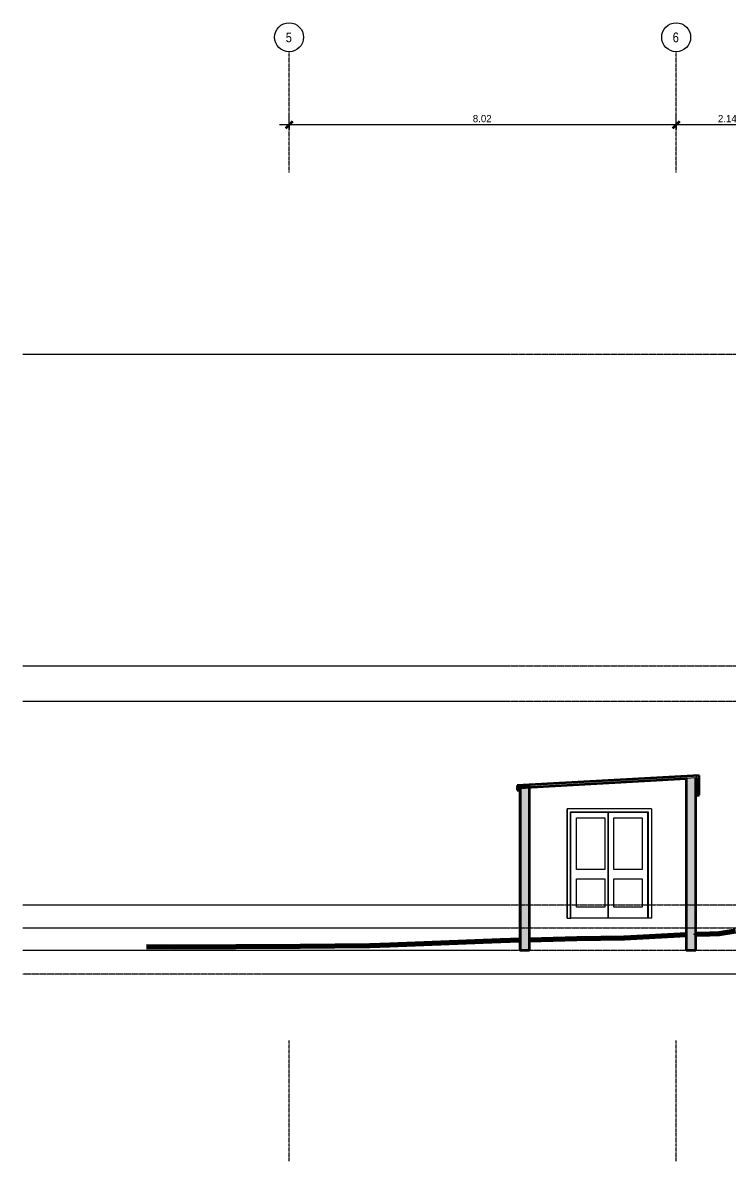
# Model space of a CAD drawing. Header units: centimetres. Extents: x 710 to 12582, y -437 to 1921.
# Drawn here: x 7921 to 9380, y -437 to 1921 of the extents above; entities that cross this region are included whole.
import ezdxf

# ---------------------------------------------------------------- set-up
doc = ezdxf.new("R2010")
doc.units = ezdxf.units.CM
doc.linetypes.add('Centre', pattern=[3.175, 0.635, -0.475, 1.59, -0.475])
doc.linetypes.add('Grid Line', pattern=[2.2225, 1.27, -0.3175, 0.3175, -0.3175])
for name, color, linetype, lineweight in [('A-ANNO-DIMS', 7, 'Continuous', 9), ('A-ANNO-DIMS-100', 7, 'Continuous', 9), ('A-DOOR', 7, 'Continuous', 9), ('A-DOOR-FRAM', 7, 'Continuous', 9), ('A-FLOR-LEVL', 7, 'Continuous', 9), ('A-ROOF', 7, 'Continuous', 9), ('A-ROOF-PATT', 7, 'Continuous', 35), ('A-WALL', 7, 'Continuous', 9), ('A-WALL-PATT', 7, 'Continuous', 35), ('C-TOPO', 7, 'Continuous', 9), ('S-GRID', 7, 'Continuous', 9), ('S-GRID-IDEN', 7, 'Continuous', 9)]:
    doc.layers.add(name, color=color, linetype=linetype, lineweight=lineweight)
doc.styles.add('Century Gothic_1', font='GOTHIC.TTF', dxfattribs={"height": 15})
doc.styles.add('Saira Condensed', font='SairaCondensed-Regular.ttf', dxfattribs={"height": 20})
doc.dimstyles.new('FCA_N_Cotas_E100', dxfattribs={"dimscale": 30.48, "dimtxt": 15.662524, "dimasz": 0.492126, "dimexe": 0.656168, "dimexo": 0.656168, "dimgap": 0.032808, "dimtad": 1, "dimlfac": 0.01, "dimrnd": 0.01, "dimzin": 0, "dimdsep": 46, "dimtxsty": 'Century Gothic_1', "dimblk1": 'OBLIQUE', "dimblk2": 'OBLIQUE', "dimsah": 1, "dimcen": 0.09, "dimdle": 0.656168, "dimazin": 2, "dimtfac": 1, "dimtdec": 4, "dimtix": 1, "dimtmove": 0, "dimatfit": 3, "dimfxl": 1, "dimtvp": 1, "dimtolj": 1, "dimtzin": 0, "dimarcsym": 2})

# ---------------------------------------------------------------- blocks, each defined once
blk = doc.blocks.new('M_Door-Interior-Double-Sliding-2_Panel-Wood - 1600 x 2200-1449504-Sección 5')
at = {"layer": 'A-DOOR'}
for p, q in [((-10607.1, 293.1), (-10781.4, 293.1)), ((-10781.4, 293.1), (-10781.4, 66)), ((-10781.4, 293.1), (-10781.4, 293.1)), ((-10781.4, 66), (-10781.4, 293.1)), ((-10774.9, 286.6), (-10613.6, 286.6)), ((-10774.9, 66), (-10774.9, 286.6)), ((-10696.9, 66), (-10696.9, 286)), ((-10696.8, 286), (-10696.8, 66)), ((-10614.3, 66), (-10614.3, 286)), ((-10613.6, 66), (-10613.6, 286.6)), ((-10613.6, 286.6), (-10613.6, 66)), ((-10607.1, 293.1), (-10607.1, 66)), ((-10762.3, 274), (-10703.8, 274)), ((-10762.3, 167.4), (-10762.3, 274)), ((-10703.8, 274), (-10703.8, 167.4)), ((-10684.8, 274), (-10626.3, 274)), ((-10684.8, 167.4), (-10684.8, 274)), ((-10626.3, 274), (-10626.3, 167.4)), ((-10703.8, 167.4), (-10762.3, 167.4)), ((-10626.3, 167.4), (-10684.8, 167.4)), ((-10762.3, 147.4), (-10703.8, 147.4)), ((-10762.3, 89), (-10762.3, 147.4)), ((-10703.8, 147.4), (-10703.8, 89)), ((-10684.8, 147.4), (-10626.3, 147.4)), ((-10684.8, 89), (-10684.8, 147.4)), ((-10626.3, 147.4), (-10626.3, 89)), ((-10703.8, 89), (-10762.3, 89)), ((-10626.3, 89), (-10684.8, 89)), ((-10781.4, 66), (-10774.9, 66)), ((-10781.4, 66), (-10781.4, 66)), ((-10607.1, 66), (-10613.6, 66)), ((-10613.6, 66), (-10613.6, 66))]:
    blk.add_line(p, q, dxfattribs=at)
at = {"layer": 'A-DOOR-FRAM'}
for p, q in [((-10774.3, 286), (-10614.3, 286)), ((-10774.3, 66), (-10774.3, 286)), ((-10614.3, 286), (-10614.3, 66)), ((-10774.9, 66), (-10774.3, 66)), ((-10613.6, 66), (-10614.3, 66))]:
    blk.add_line(p, q, dxfattribs=at)
blk = doc.blocks.new('Grid - 3mm-1939417-Sección 5')
at = {"layer": 'S-GRID-IDEN', "color": 253, "true_color": 0xaaaaaa}
blk.add_circle((-11357.4, 1891.3), 30, dxfattribs=at)
blk = doc.blocks.new('DIMBLOCK23-Sección 5')
at = {"layer": 'A-ANNO-DIMS-100'}
for p, q in [((9274.5, 1710.1), (9274.5, 1730.1)), ((9488.1, 1710.1), (9488.1, 1730.1)), ((9488.1, 1710.1), (9274.5, 1710.1)), ((9274.5, 1710.1), (9274.5, 1699.9)), ((9488.1, 1710.1), (9488.1, 1699.9))]:
    blk.add_line(p, q, dxfattribs=at)
at = {"layer": 'A-ANNO-DIMS-100', "lineweight": 35}
for p, q in [((9274.5, 1710.1), (9267, 1702.6)), ((9274.5, 1710.1), (9282, 1717.6)), ((9488.1, 1710.1), (9480.6, 1702.6)), ((9488.1, 1710.1), (9495.6, 1717.6))]:
    blk.add_line(p, q, dxfattribs=at)
at = {"layer": 'A-ANNO-DIMS-100', "color": 0, "insert": (9360.9, 1730.3), "char_height": 15, "width": 48.927, "attachment_point": 1, "line_spacing_factor": 0.984502, "style": 'Century Gothic_1'}
blk.add_mtext('2.14', dxfattribs=at)
blk = doc.blocks.new('_Oblique')
at = {"color": 0, "linetype": 'ByBlock', "lineweight": -2}
blk.add_line((-0.5, -0.5), (0.5, 0.5), dxfattribs=at)
blk = doc.blocks.new('DIMBLOCK24-Sección 5')
at = {"layer": 'A-ANNO-DIMS-100'}
for p, q in [((8472.9, 1710.1), (8472.9, 1730.1)), ((9274.5, 1710.1), (9274.5, 1730.1)), ((9274.5, 1710.1), (8452.9, 1710.1)), ((8472.9, 1710.1), (8472.9, 1699.9)), ((9274.5, 1710.1), (9274.5, 1699.9))]:
    blk.add_line(p, q, dxfattribs=at)
at = {"layer": 'A-ANNO-DIMS-100', "lineweight": 35}
for p, q in [((8472.9, 1710.1), (8465.4, 1702.6)), ((8472.9, 1710.1), (8480.4, 1717.6)), ((9274.5, 1710.1), (9267, 1702.6)), ((9274.5, 1710.1), (9282, 1717.6))]:
    blk.add_line(p, q, dxfattribs=at)
at = {"layer": 'A-ANNO-DIMS-100', "color": 0, "insert": (8853.3, 1730.3), "char_height": 15, "width": 48.927, "attachment_point": 1, "line_spacing_factor": 0.984502, "style": 'Century Gothic_1'}
blk.add_mtext('8.02', dxfattribs=at)

msp = doc.modelspace()

# ---------------------------------------------------------------- hatches: boundary and pattern name
at = {"layer": 'A-ROOF-PATT', "lineweight": 9, "true_color": 0x9a9a9a}
msp.add_hatch(color=253, dxfattribs=at).paths.add_polyline_path([(9322.339, 321.379), (9322.339, 362.079), (8944.973, 340.783), (8944.973, 331.131), (8949.973, 331.131), (8949.973, 336.058), (9317.339, 356.789), (9317.339, 321.379)])
at = {"layer": 'A-WALL-PATT', "lineweight": 9, "true_color": 0x9a9a9a}
for points in [[(9295.054, 0), (9315.054, 0), (9315.054, 356.66), (9295.054, 355.531), (9295.054, 41.808)], [(8951.056, 0), (8951.056, 340.88), (8950.556, 340.88), (8950.556, 0)], [(8971.056, 0), (8971.056, 340.88), (8951.056, 340.88), (8951.056, 0)]]:
    msp.add_hatch(color=253, dxfattribs=at).paths.add_polyline_path(points)

# ---------------------------------------------------------------- linework, layer by layer
at = {"layer": 'A-FLOR-LEVL', "color": 253, "linetype": 'Centre', "true_color": 0xaaaaaa}
for p, q in [((7921.433, 1234.505), (11467.224, 1234.505)), ((7921.433, 588.801), (11467.224, 588.801)), ((7921.433, 515.53), (11467.224, 515.53)), ((7921.433, 94), (11340.224, 94)), ((7921.433, 46.025), (11467.224, 46.025)), ((7921.433, 0), (11340.224, 0)), ((11467.224, -50), (7921.433, -50))]:
    msp.add_line(p, q, dxfattribs=at)
at = {"layer": 'A-ROOF', "lineweight": 35}
for p, q in [((9322.339, 362.079), (8944.973, 340.783)), ((8949.973, 336.058), (9295.054, 355.531)), ((9315.054, 356.66), (9317.339, 356.789)), ((9317.339, 356.789), (9317.339, 321.379)), ((9322.339, 321.379), (9322.339, 362.079)), ((8944.973, 340.783), (8944.973, 331.131)), ((8944.973, 331.131), (8949.973, 331.131)), ((8949.973, 331.131), (8949.973, 336.058)), ((9317.339, 321.379), (9322.339, 321.379))]:
    msp.add_line(p, q, dxfattribs=at)
at = {"layer": 'A-WALL'}
for p, q in [((9315.054, 356.66), (9295.054, 355.531)), ((9216.67, 66), (9055.401, 66))]:
    msp.add_line(p, q, dxfattribs=at)
at = {"layer": 'A-WALL', "lineweight": 35}
for p, q in [((9295.054, 355.531), (9295.054, 0)), ((9315.054, 0), (9315.054, 356.66)), ((8971.056, 340.88), (8950.556, 340.88)), ((8950.556, 340.88), (8950.556, 0)), ((8951.056, 340.88), (8951.056, 0)), ((8971.056, 0), (8971.056, 340.88)), ((8950.556, 0), (8971.056, 0)), ((9295.054, 0), (9315.054, 0))]:
    msp.add_line(p, q, dxfattribs=at)
at = {"layer": 'C-TOPO', "color": 253, "true_color": 0xaaaaaa}
for p, q in [((9083.06, 25.92), (8971.056, 21.626)), ((9167.265, 24.8), (9068.958, 23.563)), ((9295.054, 32.165), (9166.396, 28.651)), ((9295.054, 31.706), (9167.265, 24.8)), ((9312.261, 32.635), (9310.342, 32.583)), ((9344.179, 33.407), (9315.099, 32.704)), ((9363.146, 33.49), (9344.179, 33.407)), ((9363.146, 33.49), (9397.139, 39.191)), ((8177.303, 6.569), (8236.062, 6.149)), ((8362.73, 6.526), (8236.062, 6.149)), ((8495.965, 7.458), (8362.73, 6.526)), ((8640.241, 9.274), (8495.965, 7.458)), ((8681.163, 10.293), (8640.241, 9.274)), ((8681.163, 10.293), (8910.157, 19.268)), ((8911.376, 19.338), (8910.157, 19.268)), ((8950.556, 20.84), (8911.376, 19.338)), ((8911.376, 19.338), (8950.556, 20.388)), ((8971.056, 20.938), (9068.958, 23.563))]:
    msp.add_line(p, q, dxfattribs=at)
at = {"layer": 'C-TOPO', "color": 253, "lineweight": 70, "true_color": 0xaaaaaa}
for p, q in [((9167.265, 24.8), (9068.958, 23.563)), ((9295.054, 31.706), (9167.265, 24.8)), ((9344.179, 33.407), (9315.099, 32.704)), ((9363.146, 33.49), (9344.179, 33.407)), ((9397.14, 39.191), (9363.146, 33.49)), ((8236.062, 6.149), (8177.303, 6.569)), ((8362.73, 6.526), (8236.062, 6.149)), ((8495.964, 7.458), (8362.73, 6.526)), ((8640.241, 9.274), (8495.964, 7.458)), ((8681.162, 10.293), (8640.241, 9.274)), ((8910.157, 19.268), (8681.162, 10.293)), ((8911.375, 19.338), (8910.157, 19.268)), ((8950.556, 20.388), (8911.375, 19.338)), ((9068.958, 23.563), (8971.056, 20.938))]:
    msp.add_line(p, q, dxfattribs=at)
at = {"layer": 'S-GRID', "color": 253, "linetype": 'Grid Line', "true_color": 0xaaaaaa}
for p, q in [((8472.933, 1611.334), (8472.933, 1861.334)), ((9274.487, 1611.334), (9274.487, 1861.334)), ((8472.933, -437.332), (8472.933, -187.332)), ((9274.487, -437.332), (9274.487, -187.332))]:
    msp.add_line(p, q, dxfattribs=at)

# ---------------------------------------------------------------- block references
at = {"layer": 'A-DOOR'}
msp.add_blockref('M_Door-Interior-Double-Sliding-2_Panel-Wood - 1600 x 2200-1449504-Sección 5', (19830.287, 0), dxfattribs=at)
at = {"layer": 'S-GRID-IDEN', "color": 253, "true_color": 0xaaaaaa}
for p in [(19830.287, 0), (20631.841, 0)]:
    msp.add_blockref('Grid - 3mm-1939417-Sección 5', p, dxfattribs=at)

# ---------------------------------------------------------------- texts
at = {"layer": 'S-GRID-IDEN', "color": 253, "true_color": 0xaaaaaa, "char_height": 20, "attachment_point": 1, "style": 'Saira Condensed'}
for s, insert, width in [('5', (8466.009, 1901.014), 16.03375), ('6', (9267.213, 1901.014), 16.83544)]:
    msp.add_mtext(s, dxfattribs=dict(at, insert=insert, width=width))

# ---------------------------------------------------------------- dimensions: what is measured, and where the dimension line sits
at = {"layer": 'A-ANNO-DIMS'}
for base, p1, p2, override, picture, middle in [((8472.933, 1710.111), (9274.487, 1679.88), (8472.933, 1679.88), {"dimpost": '<>', "dimfxl": 801.554435}, 'DIMBLOCK24-Sección 5', (8873.71, 1718.988)), ((9274.487, 1710.111), (9488.052, 1679.88), (9274.487, 1679.88), {"dimpost": '<>', "dimfxl": 213.564613}, 'DIMBLOCK23-Sección 5', (9381.269, 1718.942))]:
    dim = msp.add_linear_dim(base=base, p1=p1, p2=p2, dimstyle='FCA_N_Cotas_E100', override=override, dxfattribs=at)
    dim.commit()
    dim.dimension.update_dxf_attribs({"geometry": picture, "text_midpoint": middle})

doc.saveas('drawing.dxf')
